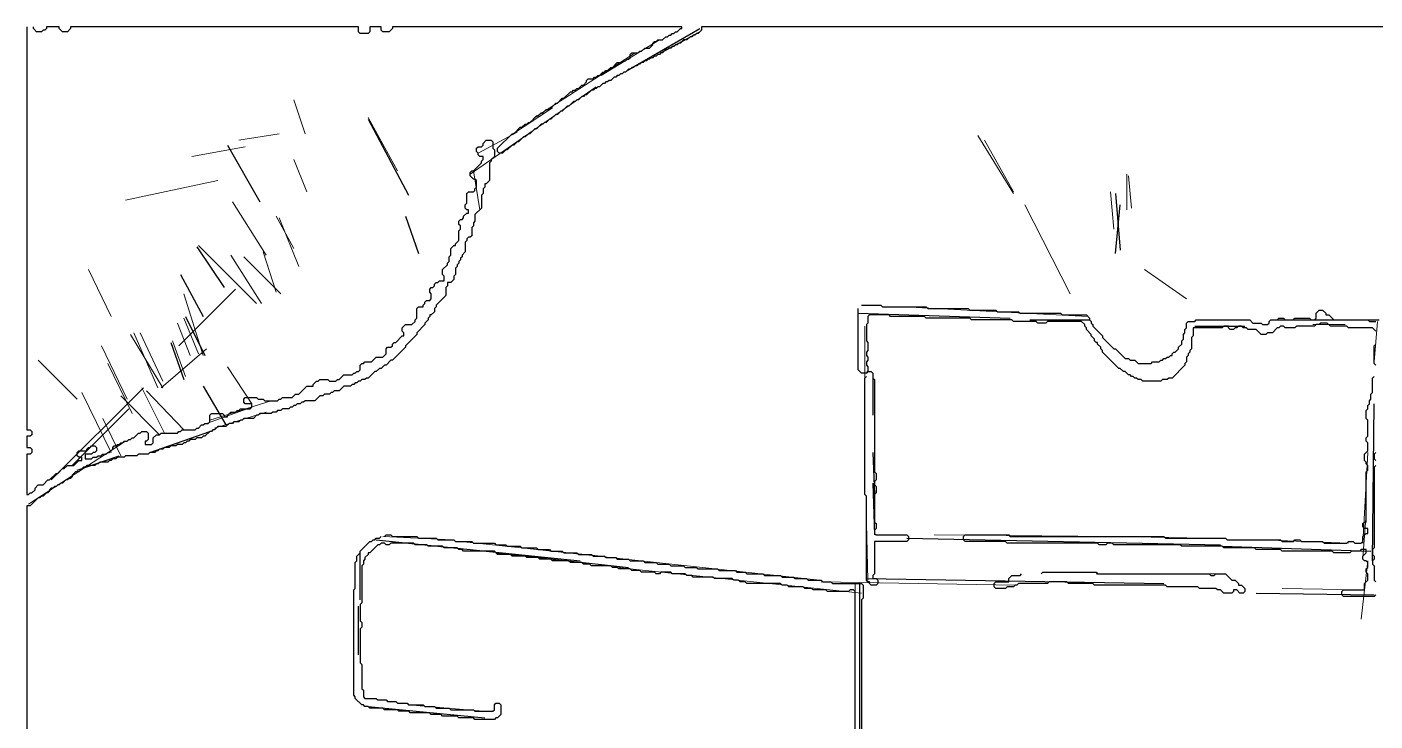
# Model space of a CAD drawing. Header units: metres. Extents: x 0 to 314, y 0 to 400.
# Drawn here: x 0 to 208.4, y 292.5 to 399.8 of the extents above; entities that cross this region are included whole.
import ezdxf

# ---------------------------------------------------------------- set-up
doc = ezdxf.new("R2010")
doc.units = ezdxf.units.M
for name, color, linetype in [('CUT', 7, 'Continuous'), ('FOLD', 1, 'Continuous'), ('OUTLINE', 3, 'Continuous')]:
    doc.layers.add(name, color=color, linetype=linetype)

msp = doc.modelspace()

# ---------------------------------------------------------------- linework, layer by layer
at = {"layer": 'CUT', "lineweight": 25}
for p, q in [((92.75, 393), (104, 399.5)), ((98, 395.75), (104, 399)), ((52.75, 385.5), (59, 373.75)), ((31, 381.5), (36, 372.75)), ((168.25, 374), (169, 365.25)), ((168.25, 364.75), (169, 372.25)), ((58.5, 370.5), (60.5, 364.75)), ((26.25, 365.75), (30.5, 359.5)), ((33.5, 364.25), (39.25, 358.5)), ((23.75, 361.5), (27.25, 355)), ((23.5, 350.5), (32.25, 359.25)), ((24.5, 355), (27.5, 349)), ((128.5, 355.5), (152, 354.75)), ((155, 354.5), (164.25, 354.5)), ((192.5, 354.5), (209, 354.5)), ((180.5, 353.5), (188.25, 353.5)), ((22.25, 351), (24.25, 345.25)), ((27.25, 344.25), (30.75, 338.25)), ((130.75, 345.5), (130.75, 339.75)), ((7, 332), (15.75, 340.75)), ((208, 317.25), (208.25, 341.5)), ((19, 334), (28.25, 337.25)), ((7.75, 331.25), (14.25, 333.5)), ((130.75, 334), (131, 327.5)), ((130.75, 329.25), (131, 321.25)), ((54, 320.5), (85.5, 317.25)), ((136, 320.75), (184.5, 319.75)), ((184.75, 319.5), (207.75, 318.75)), ((51.5, 311.25), (51.5, 318.5)), ((72.5, 318.5), (93, 316.25)), ((128.75, 278.75), (128.75, 313.75)), ((129.75, 314.5), (175.75, 313.75)), ((190, 312.25), (208.25, 312)), ((51.25, 302.75), (51.25, 310.25)), ((52.75, 294.75), (70.75, 293))]:
    msp.add_line(p, q, dxfattribs=at)
at = {"layer": 'FOLD', "lineweight": 18}
for p, q in [((88.75, 392.25), (97.75, 397.75)), ((78.5, 385.75), (94, 395.75)), ((68.5, 377), (88, 390.5)), ((41.25, 388.5), (43, 383.25)), ((52.75, 385.75), (57.25, 377.5)), ((74.75, 383), (81.25, 387.25)), ((69.75, 380.25), (75.75, 383.5)), ((32.75, 382.25), (39, 383.25)), ((147, 383), (152.5, 374)), ((148, 382.25), (152.5, 374.25)), ((25.5, 379.75), (33.75, 381.25)), ((41.25, 379.25), (43.25, 374.25)), ((69, 377.5), (70, 371.5)), ((15.25, 373), (29.5, 376)), ((170, 371.5), (170, 377)), ((170.25, 376.75), (170.75, 371.75)), ((167.5, 374.25), (168, 368.5)), ((31.75, 372.75), (37, 364.5)), ((154.25, 372.25), (161.25, 358.5)), ((38.5, 370.5), (41.25, 365.5)), ((39, 370.25), (42, 362.75)), ((26.5, 366), (35.5, 357)), ((36.5, 365), (38.5, 358.75)), ((31.5, 364.5), (36.25, 357)), ((9.5, 362.25), (13, 355)), ((172.75, 362.25), (179.25, 357.75)), ((24.25, 358.5), (27.25, 349)), ((135.5, 356.5), (164, 355)), ((24.25, 354.75), (26.5, 349.25)), ((181, 354.5), (188.75, 354.5)), ((208.25, 348), (208.75, 354.25)), ((16, 352.25), (21, 344)), ((16.5, 352.5), (20.25, 344)), ((17.5, 352.5), (21, 345)), ((23.25, 354), (25.25, 349)), ((128.5, 347), (128.5, 352.25)), ((129.5, 327.75), (129.5, 353.5)), ((198.75, 353.75), (203.75, 353.75)), ((11.5, 350.5), (15.5, 342.25)), ((22.5, 351.25), (24.5, 345.75)), ((1.75, 348.25), (7.75, 342.25)), ((20.75, 344), (27.75, 350)), ((12.5, 347.75), (16.25, 340)), ((31, 347.25), (34.75, 341.5)), ((3.75, 329.75), (18, 344)), ((17.75, 344), (21.25, 337)), ((8.5, 343.25), (13, 334)), ((14.5, 342.75), (20.5, 336.75)), ((18.5, 343.5), (24.25, 337.5)), ((28.25, 339), (37.75, 342)), ((27.75, 338.5), (34.75, 341)), ((29, 337.75), (37, 340.25)), ((11.75, 339.25), (14.5, 333.5)), ((0.25, 326), (15.25, 335.75)), ((206.5, 320), (207.25, 334)), ((129.75, 323), (130, 314.25)), ((206.5, 317.75), (207, 324.5)), ((55, 321), (65.75, 320.5)), ((140.25, 321.25), (168, 321)), ((168.25, 321), (182, 320.75)), ((67, 320.25), (88.75, 318)), ((74, 319.5), (122.5, 314.25)), ((190.75, 320.5), (204.25, 320)), ((206.25, 308.25), (207.25, 317.25)), ((91.25, 316.25), (129, 312.25)), ((157.25, 315.5), (165, 315.5)), ((165.25, 315.25), (185, 315.25)), ((122.75, 314), (152.75, 313.5)), ((128, 273.25), (128, 313.75)), ((194, 313), (206.5, 312.75)), ((50.5, 296.75), (50.5, 312.5)), ((59, 295), (70.5, 294))]:
    msp.add_line(p, q, dxfattribs=at)
at = {"layer": 'OUTLINE'}
for points in [[(0, 399.75), (0, 337.5), (0.5, 337.5), (0.75, 337.25), (0.75, 336.75), (0.5, 336.5), (0, 336.5), (0, 334.75), (0.5, 334.75), (0.75, 334.5), (0.75, 334), (0.5, 333.75), (0, 333.75), (0, 327.5), (0.25, 327.5), (0.5, 327.75), (0.75, 327.75), (1.25, 328.25), (1.25, 328.5), (1.75, 329), (2.5, 329), (3.25, 329.75), (3.5, 329.75), (4.5, 330.75), (4.75, 330.75), (5.5, 331.5), (5.75, 331.5), (6.25, 332), (7.25, 332), (8, 332.75), (8.5, 332.75), (8.5, 333.25), (8, 333.25), (7.75, 333.5), (7.75, 334), (8, 334.25), (9.25, 334.25), (9.25, 334.5), (9.5, 334.75), (9.75, 334.75), (10, 335), (10.5, 335), (10.75, 334.75), (10.75, 334.25), (10.5, 334), (10.25, 334), (10, 333.75), (9, 333.75), (9, 333), (10, 333), (10.25, 333.25), (10.75, 333.25), (11, 333.5), (11.5, 333.5), (11.75, 333.75), (12.25, 333.75), (12.5, 334), (12.75, 334), (13.25, 334.5), (13.25, 334.75), (13.5, 335), (13.75, 335), (14, 335.25), (14.25, 335.25), (14.5, 335.5), (14.75, 335.5), (15, 335.75), (15.5, 335.75), (15.75, 336), (16, 336), (16.25, 336.25), (16.5, 336.25), (17.25, 337), (17.5, 337), (17.75, 337.25), (18.5, 337.25), (18.75, 337), (18.75, 336), (18.5, 335.75), (18.25, 335.75), (18.25, 335.25), (19.25, 335.25), (19.5, 335.5), (19.5, 336.25), (20, 336.75), (20.5, 336.75), (20.75, 337), (23.25, 337), (23.5, 337.25), (23.75, 337.25), (24, 337.5), (26, 337.5), (26.25, 337.75), (26.5, 337.75), (27, 338.25), (27.25, 338.25), (27.5, 338.5), (28, 338.5), (28.25, 338.75), (28.25, 339.75), (28.5, 340), (30.25, 340), (30.5, 339.75), (30.5, 339.5), (31, 339.5), (31, 339.75), (31.5, 340.25), (32.25, 340.25), (32.5, 340.5), (32.75, 340.5), (33, 340.75), (34.5, 340.75), (34.75, 341), (34.75, 341.5), (33.75, 341.5), (33.5, 341.75), (33.5, 342.25), (33.75, 342.5), (35.5, 342.5), (35.75, 342.25), (36.5, 342.25), (36.75, 342), (38.75, 342), (39, 342.25), (39.25, 342.25), (39.5, 342.5), (41, 342.5), (41.5, 343), (42, 343), (43.25, 344.25), (44.25, 344.25), (44.25, 344.5), (44.75, 345), (45, 345), (45.25, 345.25), (46.5, 345.25), (46.75, 345), (47.75, 345), (48, 345.25), (48.25, 345.25), (49, 346), (50.25, 346), (50.5, 346.25), (50.75, 346.25), (51, 346.5), (51.25, 346.5), (51.5, 346.75), (51.5, 347.5), (51.75, 347.75), (52, 347.75), (52.25, 348), (53.25, 348), (54, 348.75), (55, 348.75), (55.5, 349.25), (55.5, 350), (55.75, 350.25), (56.25, 350.25), (56.5, 350.5), (56.5, 350.75), (56.75, 351), (57, 351), (58, 352), (58.25, 352), (58.25, 352.5), (58, 352.75), (58, 353.25), (58.5, 353.75), (59.5, 353.75), (60, 354.25), (60, 354.5), (60.25, 354.75), (60.25, 356.25), (60.5, 356.5), (61.25, 356.5), (61.25, 356.75), (61.5, 357), (61.5, 357.25), (61.75, 357.5), (62.25, 357.5), (62.5, 357.75), (62.5, 358.5), (62.25, 358.75), (62.25, 359.25), (62.5, 359.5), (62.75, 359.5), (63, 359.75), (63, 360), (63.25, 360.25), (63.5, 360.25), (63.75, 360.5), (64.5, 360.5), (64.5, 361.25), (64.25, 361.5), (64.25, 362.25), (65, 363), (65, 363.25), (65.25, 363.5), (65.25, 364.25), (65.5, 364.5), (65.5, 365.5), (66, 366), (66.25, 366), (66.25, 366.25), (66.75, 366.75), (66.75, 368.25), (67, 368.5), (67, 369), (66.75, 369.25), (66.75, 369.75), (67, 370), (67.25, 370), (67.5, 370.25), (67.5, 370.5), (68, 371), (68.25, 371), (68.25, 371.5), (68, 371.5), (67.75, 371.75), (67.75, 372.25), (68, 372.5), (68, 374), (68.25, 374.25), (69, 374.25), (69.25, 374.5), (69.25, 374.75), (69.5, 375), (69.5, 376), (69.25, 376.25), (69, 376.25), (68.5, 376.75), (68.5, 377.25), (68.75, 377.5), (69, 377.5), (70.25, 378.75), (70.25, 379), (70.5, 379.25), (70.5, 379.75), (70, 379.75), (69.75, 380), (69.75, 380.25), (69.5, 380.5), (69.5, 381), (69.75, 381.25), (70.25, 381.25), (70.5, 381.5), (70.5, 381.75), (71, 382.25), (71.75, 382.25), (72, 382), (72, 381), (72.25, 380.75), (72.25, 379.75), (71.75, 379.25), (71.75, 379), (71.5, 378.75), (71.5, 376), (71, 375.5), (70.75, 375.5), (70.75, 375), (70.5, 374.75), (70.5, 374), (70.25, 373.75), (70.25, 371.75), (69.25, 370.75), (69.25, 369.75), (69, 369.5), (69, 369), (68.75, 368.75), (68.75, 367.5), (68.5, 367.25), (68.25, 367.25), (68, 367), (68, 366.75), (67.75, 366.5), (67.75, 365), (67.25, 364.5), (67.25, 364.25), (67, 364), (67, 363.75), (66.75, 363.5), (66.75, 363.25), (66.5, 363), (66.5, 362.75), (66.25, 362.5), (66.25, 361.5), (66, 361.25), (66, 360.75), (65.5, 360.25), (65, 360.25), (65, 359.75), (64.75, 359.5), (64.75, 358.25), (63.25, 356.75), (63.25, 356.5), (63, 356.25), (63, 355.75), (62.5, 355.25), (62.25, 355.25), (62.25, 355), (62, 354.75), (62, 354.5), (61.5, 354), (61.5, 353.75), (60.25, 352.5), (60.25, 352.25), (58.5, 350.5), (58.5, 350.25), (56.5, 348.25), (56.25, 348.25), (55.5, 347.5), (55.25, 347.5), (54.75, 347), (54.5, 347), (54, 346.5), (53.75, 346.5), (52.75, 345.5), (52.5, 345.5), (52.25, 345.25), (51.75, 345.25), (51.5, 345), (51.25, 345), (51, 344.75), (50.75, 344.75), (50.5, 344.5), (50.25, 344.5), (50, 344.25), (49, 344.25), (48.25, 343.5), (47.5, 343.5), (47.25, 343.25), (47, 343.25), (46.75, 343), (46, 343), (45.75, 342.75), (45.25, 342.75), (44.5, 342), (43, 342), (42.75, 341.75), (42.5, 341.75), (42.25, 341.5), (41.75, 341.5), (41.5, 341.25), (41.25, 341.25), (41, 341), (40.75, 341), (40.5, 340.75), (39.5, 340.75), (39.25, 340.5), (38.75, 340.5), (38.5, 340.25), (38, 340.25), (37.75, 340), (36, 340), (35.75, 339.75), (35.5, 339.75), (35, 339.25), (33.5, 339.25), (33.25, 339), (33, 339), (32.75, 338.75), (32, 338.75), (31.75, 338.5), (31.25, 338.5), (30.75, 338), (29.5, 338), (29, 337.5), (28.75, 337.5), (28.5, 337.25), (28.25, 337.25), (27.5, 336.5), (27.25, 336.5), (27, 336.25), (26.25, 336.25), (26, 336), (25.25, 336), (25, 335.75), (24.75, 335.75), (24.5, 335.5), (24.25, 335.5), (24, 335.25), (23.25, 335.25), (23, 335), (22.25, 335), (22, 334.75), (21.25, 334.75), (21, 334.5), (20.5, 334.5), (20.25, 334.25), (20, 334.25), (19.75, 334), (19, 334), (18.75, 333.75), (17.25, 333.75), (17, 333.5), (15.25, 333.5), (15, 333.25), (14, 333.25), (13.75, 333), (13.25, 333), (13, 332.75), (12.75, 332.75), (12.5, 332.5), (11.25, 332.5), (11, 332.25), (10.75, 332.25), (10.5, 332), (9.25, 332), (9, 331.75), (8.75, 331.75), (8, 331), (7.5, 331), (7, 330.5), (7, 330.25), (6.75, 330), (6.5, 330), (6.25, 329.75), (6, 329.75), (5.5, 329.25), (5.25, 329.25), (5, 329), (4.75, 329), (4.5, 328.75), (4.25, 328.75), (4, 328.5), (3.75, 328.5), (3.5, 328.25), (3.5, 328), (3.25, 327.75), (3, 327.75), (2.5, 327.25), (2.25, 327.25), (2, 327), (1.75, 327), (0.5, 325.75), (0, 325.75), (0, 0.25)], [(314.25, 399.75), (104.25, 399.75), (104.25, 399.25), (103.75, 398.75), (103.5, 398.75), (103.25, 398.5), (103, 398.5), (102.75, 398.25), (102.5, 398.25), (102, 397.75), (101.5, 397.75), (101, 397.25), (100.75, 397.25), (100.5, 397), (100.25, 397), (100, 396.75), (99.75, 396.75), (99.5, 396.5), (99.25, 396.5), (99, 396.25), (98.75, 396.25), (98.25, 395.75), (98, 395.75), (97.75, 395.5), (97.5, 395.5), (97.25, 395.25), (97, 395.25), (96.75, 395), (96.5, 395), (96.25, 394.75), (96, 394.75), (95.75, 394.5), (95.5, 394.5), (95.25, 394.25), (95, 394.25), (94.75, 394), (94.5, 394), (94.25, 393.75), (94, 393.75), (93.75, 393.5), (93.5, 393.5), (93.25, 393.25), (93, 393.25), (92.5, 392.75), (92.25, 392.75), (92, 392.5), (91.75, 392.5), (91.5, 392.25), (91.25, 392.25), (91, 392), (90.75, 392), (90.25, 391.5), (90, 391.5), (89.75, 391.25), (89.5, 391.25), (89.25, 391), (89, 391), (88.5, 390.5), (88.25, 390.5), (88, 390.25), (87.75, 390.25), (87.5, 390), (87.25, 390), (86.5, 389.25), (86.25, 389.25), (86, 389), (85.75, 389), (85.25, 388.5), (85, 388.5), (84.75, 388.25), (84.5, 388.25), (83.75, 387.5), (83.5, 387.5), (82.75, 386.75), (82.5, 386.75), (82, 386.25), (81.75, 386.25), (81, 385.5), (80.75, 385.5), (80.25, 385), (80, 385), (79.75, 384.75), (79.5, 384.75), (78.75, 384), (78.5, 384), (77.75, 383.25), (77.5, 383.25), (77, 382.75), (76.75, 382.75), (76, 382), (75.75, 382), (75.25, 381.5), (75, 381.5), (74.25, 380.75), (74, 380.75), (73.5, 380.25), (73, 380.25), (72.75, 380.5), (72.75, 381), (75, 383.25), (75.25, 383.25), (76.25, 384.25), (76.5, 384.25), (77, 384.75), (77.25, 384.75), (77.5, 385), (77.75, 385), (78, 385.25), (78.25, 385.25), (78.25, 385.5), (78.75, 386), (79, 386), (79.5, 386.5), (79.75, 386.5), (80.25, 387), (80.75, 387), (81.75, 388), (82, 388), (82.75, 388.75), (83, 388.75), (84, 389.75), (84.25, 389.75), (84.5, 390), (84.75, 390), (85, 390.25), (85.25, 390.25), (85.75, 390.75), (86, 390.75), (86.5, 391.25), (86.5, 391.5), (86.75, 391.75), (87.5, 391.75), (87.75, 392), (88, 392), (88.25, 392.25), (88.5, 392.25), (89, 392.75), (89.25, 392.75), (89.5, 393), (89.75, 393), (90.25, 393.5), (90.5, 393.5), (91.25, 394.25), (92, 394.25), (92.25, 394.5), (92.5, 394.5), (92.75, 394.75), (93, 394.75), (93.25, 395), (93.25, 395.5), (93.5, 395.75), (94.5, 395.75), (94.75, 396), (95, 396), (95.5, 396.5), (96.25, 396.5), (96.75, 397), (96.75, 397.25), (97, 397.5), (97.25, 397.5), (97.5, 397.75), (98.25, 397.75), (98.75, 398.25), (99, 398.25), (99.25, 398.5), (99.5, 398.5), (99.75, 398.75), (100, 398.75), (100.25, 399), (100.5, 399), (101, 399.5), (101.25, 399.5), (101.25, 399.75), (56.5, 399.75), (56.5, 399.5), (56, 399), (55, 399), (54.75, 399.25), (54.75, 399.75), (53, 399.75), (53, 399), (52.75, 398.75), (51.5, 398.75), (51.25, 399), (51.25, 399.75), (6.75, 399.75), (6.75, 399.5), (6.25, 399), (5.5, 399), (5, 399.5), (5, 399.75), (3, 399.75), (3, 399.5), (2.75, 399.25), (2.5, 399.25), (2.25, 399), (1.5, 399), (1, 399.5), (1, 399.75)], [(129, 356.75), (132, 356.75), (132.25, 356.5), (139, 356.5), (139.25, 356.25), (145.5, 356.25), (145.75, 356), (149.75, 356), (150, 355.75), (153.25, 355.75), (153.5, 355.5), (159.75, 355.5), (160, 355.25), (163.75, 355.25), (164.25, 354.75), (164.25, 354.5), (164.5, 354.25), (164.5, 354), (164.75, 353.75), (164.75, 353.5), (166.25, 352), (166.25, 351.75), (168, 350), (168.25, 350), (169.75, 348.5), (170.25, 348.5), (170.5, 348.25), (171.25, 348.25), (171.75, 347.75), (173.75, 347.75), (174, 348), (175, 348), (175.25, 348.25), (175.5, 348.25), (175.75, 348.5), (176, 348.5), (176.25, 348.75), (176.5, 348.75), (176.75, 349), (177, 349), (177, 349.25), (177.25, 349.5), (177.5, 349.5), (178, 350), (178, 350.25), (178.5, 350.75), (178.5, 351.25), (178.75, 351.5), (178.75, 352.25), (179, 352.5), (179, 353), (179.25, 353.25), (179.25, 354), (179.5, 354.25), (180.5, 354.25), (180.75, 354.5), (189, 354.5), (189.5, 354), (190.75, 354), (191, 353.75), (191.75, 353.75), (192, 354), (192, 354.25), (192.25, 354.5), (193.25, 354.5), (193.5, 354.75), (194.25, 354.75), (194.5, 354.5), (195.75, 354.5), (196, 354.75), (198.25, 354.75), (198.5, 354.5), (199, 354.5), (199.25, 354.75), (199.25, 355.5), (199.75, 356), (200.25, 356), (200.75, 355.5), (200.75, 355.25), (201.25, 355.25), (202, 354.5), (207.25, 354.5), (207.5, 354.25), (208.5, 354.25)], [(208.5, 352.75), (208, 353.25), (204.25, 353.25), (204, 353.5), (201.5, 353.5), (201, 354), (200, 354), (199.75, 353.75), (199.25, 353.75), (199, 353.5), (196.25, 353.5), (196, 353.25), (194.5, 353.25), (194.25, 353.5), (193.75, 353.5), (193.5, 353.25), (193.25, 353.25), (192.5, 352.5), (191.75, 352.5), (191.5, 352.25), (190.75, 352.25), (190, 353), (188.75, 353), (188.5, 353.25), (188, 353.25), (187.75, 353.5), (187.25, 353.5), (187, 353.25), (186.75, 353.25), (186.5, 353), (186, 353), (185.75, 353.25), (185.75, 353.5), (185, 353.5), (184.75, 353.25), (180.25, 353.25), (180.25, 352), (180, 351.75), (180, 350), (179.75, 349.75), (179.75, 349.5), (179.5, 349.25), (179.5, 349), (179.25, 348.75), (179.25, 348), (179, 347.75), (179, 347.5), (177, 345.5), (176.5, 345.5), (176.25, 345.25), (175.5, 345.25), (175.25, 345), (172.5, 345), (172.25, 345.25), (171.75, 345.25), (171.5, 345.5), (171.25, 345.5), (171, 345.75), (170.75, 345.75), (170.5, 346), (170.25, 346), (169.75, 346.5), (169.5, 346.5), (169, 347), (168.75, 347), (166.25, 349.5), (166.25, 349.75), (166, 350), (166, 350.25), (165.5, 350.75), (165.5, 351), (165.25, 351), (165, 351.25), (165, 351.5), (164.5, 352), (164.5, 352.25), (163.75, 353), (163.75, 353.25), (163.5, 353.5), (163.5, 353.75), (163, 354.25), (157.75, 354.25), (157.5, 354), (156.25, 354), (156, 354.25), (152.5, 354.25), (152.25, 354.5), (146, 354.5), (145.75, 354.75), (139, 354.75), (138.75, 355), (133.5, 355), (133.25, 355.25), (130.25, 355.25), (130, 355), (130, 354), (129.75, 353.75), (129.75, 351.25), (130, 351), (130, 349.75), (129.75, 349.5), (129.75, 349), (130, 348.75), (130, 348.25), (129.75, 348), (129.75, 347.5), (130, 347.25), (130, 346.5), (129.75, 346.25), (129, 346.25), (128.5, 346.75), (128.5, 356.25)], [(208.5, 347.5), (208.25, 347.75), (208.25, 350.5), (208.5, 350.75)], [(129.75, 346.25), (130, 346.5), (130.5, 346.5), (130.75, 346.25), (130.75, 345.5), (131, 345.25), (131, 331), (131.25, 330.75), (131.25, 329.75), (131, 329.5), (131, 329), (131.25, 328.75), (131.25, 327.75), (131, 327.5), (131, 323.25), (131.25, 323), (131.25, 322.25), (131, 322), (131, 321.5), (131.25, 321.25), (136, 321.25), (136.25, 321), (136.25, 320.5), (136, 320.25), (131, 320.25), (131, 315.25), (130.75, 315), (130.75, 314.5), (131.25, 314.5), (131.5, 314.25), (131.5, 313.75), (131.25, 313.5), (130.5, 313.5), (130.25, 313.75), (130.25, 314), (130, 314), (129.75, 314.25), (129.75, 327.25), (129.5, 327.5), (129.5, 345.5), (129.75, 345.75)], [(208.5, 312), (208.25, 311.75), (203.5, 311.75), (203.25, 312), (203.25, 312.5), (203.5, 312.75), (206.75, 312.75), (206.75, 313.75), (207.25, 314.25), (207.25, 315.25), (207, 315.5), (207, 316), (207.25, 316.25), (207.25, 317), (207, 317.25), (206.75, 317.25), (206.5, 317.5), (206.5, 318), (207, 318.5), (207, 319), (206.25, 319), (206, 318.75), (204.75, 318.75), (204.5, 318.5), (202, 318.5), (201.75, 318.75), (194, 318.75), (193.75, 319), (190, 319), (189.75, 319.25), (185, 319.25), (184.75, 319.5), (178.5, 319.5), (178.25, 319.75), (168, 319.75), (167.75, 320), (167, 320), (166.75, 319.75), (165.75, 319.75), (165.5, 320), (151.5, 320), (151.25, 320.25), (145, 320.25), (144.75, 320.5), (144.75, 321), (145, 321.25), (151.75, 321.25), (152, 321), (175.75, 321), (176, 320.75), (185.25, 320.75), (185.5, 320.5), (193.75, 320.5), (194, 320.25), (195.75, 320.25), (196, 320.5), (196.75, 320.5), (197, 320.25), (200.25, 320.25), (200.5, 320), (204, 320), (204.25, 320.25), (205, 320.25), (205.25, 320), (206.25, 320), (206.5, 320.25), (206.5, 321), (207, 321.5), (207.25, 321.5), (207.25, 322.25), (206.75, 322.25), (206.5, 322.5), (206.5, 323), (206.75, 323.25), (207, 323.25), (207, 331), (207.25, 331.25), (207.25, 332), (207, 332.25), (207, 332.5), (206.75, 332.75), (206.75, 333.75), (207.25, 334.25), (207.25, 335.5), (207, 335.75), (207, 336.25), (207.25, 336.5), (207.25, 339), (207, 339.25), (207, 340.5), (207.25, 340.75), (207.25, 341.25), (207.5, 341.5), (207.5, 342), (207.75, 342.25), (207.75, 343), (208, 343.25), (208, 345.5), (208.25, 345.75)], [(208.5, 334), (208.25, 333.75), (208.25, 333), (208.5, 332.75)], [(208.5, 332), (208.25, 331.75), (208.25, 319.25), (208, 319), (208, 318.25), (208.25, 318), (208.25, 317.5), (208, 317.25), (208, 316.75), (208.25, 316.5), (208.25, 314.25), (208.5, 314)], [(128, 280.5), (128, 312.5), (127.75, 312.75), (127.25, 312.75), (127, 312.5), (123.75, 312.5), (123.5, 312.75), (121.5, 312.75), (121.25, 313), (120.25, 313), (120, 313.25), (117.75, 313.25), (117.5, 313.5), (116.75, 313.5), (116.5, 313.75), (111.25, 313.75), (111, 314), (110.25, 314), (110, 314.25), (109.25, 314.25), (109, 314.5), (106.25, 314.5), (106, 314.75), (103, 314.75), (102.75, 315), (102, 315), (101.75, 315.25), (99.75, 315.25), (99.5, 315.5), (98, 315.5), (97.75, 315.25), (97.25, 315.25), (97, 315.5), (95, 315.5), (94.75, 315.75), (93.5, 315.75), (93.25, 316), (91.5, 316), (91.25, 316.25), (90.5, 316.25), (90.25, 316.5), (87.25, 316.5), (87, 316.75), (86, 316.75), (85.75, 317), (84, 317), (83.75, 317.25), (81.25, 317.25), (81, 317.5), (79.25, 317.5), (79, 317.75), (77.25, 317.75), (77, 318), (75, 318), (74.75, 318.25), (72.75, 318.25), (72.25, 318.75), (67.5, 318.75), (67.25, 319), (66.75, 319), (66.5, 319.25), (64.5, 319.25), (64.25, 319.5), (62, 319.5), (61.75, 319.75), (60, 319.75), (59.75, 320), (56.25, 320), (56, 319.75), (55.5, 319.75), (55.25, 320), (54.75, 320), (54.5, 319.75), (54.25, 319.75), (53, 318.5), (52.75, 318.5), (52.75, 318.25), (52.25, 317.75), (52.25, 317.5), (52, 317.25), (52, 316.75), (51.75, 316.5), (51.75, 310.75), (51.5, 310.5), (51.5, 308), (51.75, 307.75), (51.75, 307), (51.5, 306.75), (51.5, 301.5), (51.75, 301.25), (51.75, 297.5), (52, 297.25), (52, 296.25), (52.25, 296), (54, 296), (54.25, 295.75), (55.5, 295.75), (55.75, 295.5), (57, 295.5), (57.25, 295.25), (58.75, 295.25), (59, 295), (61.25, 295), (61.5, 294.75), (63, 294.75), (63.25, 294.5), (65.25, 294.5), (65.5, 294.25), (69, 294.25), (69.25, 294), (72, 294), (72.25, 294.25), (72.25, 295), (72.5, 295.25), (73, 295.25), (73.25, 295), (73.25, 293.5), (72.75, 293), (72.5, 293), (72.25, 292.75), (69.25, 292.75), (69, 293), (66.75, 293), (66.5, 293.25), (64.25, 293.25), (64, 293.5), (62.5, 293.5), (62.25, 293.75), (59.25, 293.75), (59, 294), (57.5, 294), (57.25, 294.25), (55.25, 294.25), (55, 294.5), (53, 294.5), (52.75, 294.75), (52.25, 294.75), (52, 295), (51.75, 295), (50.75, 296), (50.75, 296.25), (50.5, 296.5), (50.5, 312.75), (50.75, 313), (50.75, 317), (51, 317.25), (51, 318), (51.5, 318.5), (51.5, 318.75), (53, 320.25), (53.25, 320.25), (53.5, 320.5), (53.75, 320.5), (54, 320.75), (54.5, 320.75), (54.75, 321)], [(55.25, 321), (55.5, 321.25), (56.25, 321.25), (56.5, 321), (60.25, 321), (60.5, 320.75), (63.25, 320.75), (63.5, 320.5), (66, 320.5), (66.25, 320.25), (68.75, 320.25), (69, 320), (72.25, 320), (72.5, 319.75), (74, 319.75), (74.25, 319.5), (76.25, 319.5), (76.5, 319.25), (78.75, 319.25), (79, 319), (80.75, 319), (81, 318.75), (82.75, 318.75), (83, 318.5), (85, 318.5), (85.25, 318.25), (87.25, 318.25), (87.5, 318), (89.25, 318), (89.5, 317.75), (91, 317.75), (91.25, 317.5), (93, 317.5), (93.25, 317.25), (95.25, 317.25), (95.5, 317), (97.25, 317), (97.5, 316.75), (99.25, 316.75), (99.5, 316.5), (101.5, 316.5), (101.75, 316.25), (103.5, 316.25), (103.75, 316), (106.75, 316), (107, 315.75), (109.5, 315.75), (109.75, 315.5), (111, 315.5), (111.25, 315.25), (113.75, 315.25), (114, 315), (116.5, 315), (116.75, 314.75), (118.5, 314.75), (118.75, 314.5), (120.5, 314.5), (120.75, 314.25), (122.75, 314.25), (123, 314), (124.25, 314), (124.5, 313.75), (129, 313.75), (129.25, 313.5), (129.25, 311.5), (129, 311.25), (129, 280.5)], [(156.75, 315.25), (157, 315.5), (165.25, 315.5), (165.5, 315.25), (182.75, 315.25), (183, 315), (183.5, 315), (183.75, 315.25), (185.25, 315.25), (186.25, 314.25), (186.75, 314.25), (187.25, 313.75), (187.25, 313.5), (187.75, 313.5), (188.25, 313), (188.25, 312.5), (188, 312.25), (187.5, 312.25), (187, 312.75), (186.5, 312.75), (186.5, 312.5), (186.25, 312.25), (185, 312.25), (184.5, 312.75), (184, 312.75), (183.75, 313), (181.25, 313), (181, 313.25), (176.25, 313.25), (176, 313.5), (165, 313.5), (164.75, 313.75), (161, 313.75), (160.75, 314), (158, 314), (157.75, 313.75), (153.25, 313.75), (153, 313.5), (152.75, 313.5), (152.5, 313.25), (151.5, 313.25), (151.25, 313), (149.75, 313), (149.5, 313.25), (149.5, 313.75), (149.75, 314), (151.75, 314), (151.75, 314.5), (152.25, 315), (153.5, 315), (153.75, 315.25)]]:
    msp.add_lwpolyline(points, dxfattribs=at)

doc.saveas('drawing.dxf')
